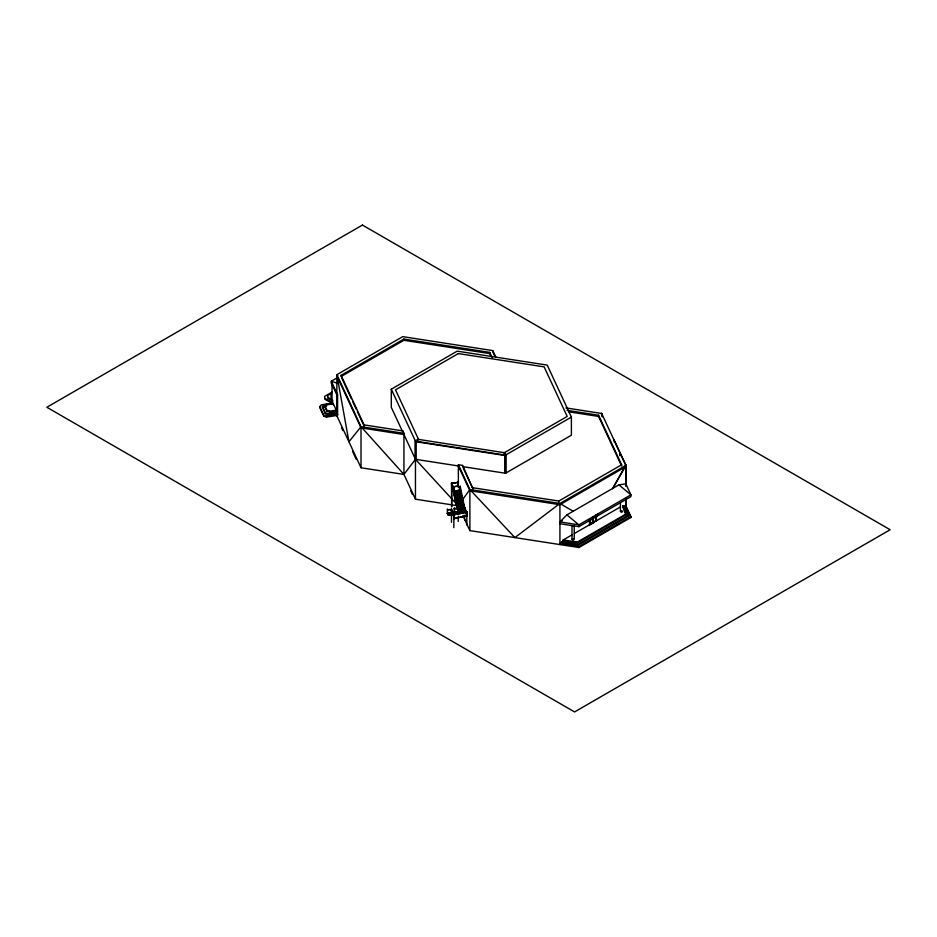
<?xml version="1.0" encoding="UTF-8"?>
<svg xmlns="http://www.w3.org/2000/svg" width="937" height="937" viewBox="0 0 937 937"><rect width="100%" height="100%" fill="white"/><g stroke="black" fill="none" stroke-linecap="round" stroke-linejoin="round"><path stroke-width="1.41" d="M332.166 404.058L332.166 403.144L321.239 404.843L319.669 407.314L323.78 416.169L326.509 417.07L337.437 415.384L336.863 415.782L361.014 467.774L403.941 474.427L415.454 499.198L456.694 505.593M336.863 414.88L337.578 414.763L336.863 413.24L328.079 414.599L325.35 413.697L322.387 407.314L323.956 404.843L332.752 403.484L332.752 404.386L332.166 403.144M447.921 514.917C444.794 510.524 455.206 513.218 453.836 518.583M456.553 513.581L455.968 512.164L448.027 513.16L448.6 514.401M449.186 514.46L448.6 513.183L456.553 512.199L457.127 513.617M450.334 514.518L449.76 513.242L457.701 512.258L458.275 513.488L458.31 508.135M453.871 518.665L467.188 515.772L465.08 511.227L450.908 513.312L451.54 514.764L450.334 513.277L450.908 514.694L447.886 514.53L450.838 514.542M454.012 518.454L453.871 514.167L453.871 527.636M454.281 512.762L454.269 508.44L458.345 508.58M458.31 512.199L453.707 491.597L460.477 490.449L453.543 491.445L452.419 485.706L453.813 491.656L453.813 487.252M458.228 490.344L458.193 505.957L458.123 490.086M464.67 510.161L464.447 511.45L464.447 510.325M464.717 511.508L464.611 506.999L464.506 507.76L457.701 508.814L457.127 507.409L463.932 506.331L466.661 512.281L453.976 514.858M619.919 455.382L619.767 452.536M337.461 415.442L337.437 414.47L326.509 416.169L323.78 415.267L319.669 406.412M453.649 491.714L453.766 487.931L458.287 508.533M466.556 512.363L464.611 507.643L460.313 486.924M451.739 483.41L453.637 487.673M453.613 492.803L460.477 491.656L461.051 493.073L454.246 494.127L453.543 492.757L460.477 491.831L461.051 493.073M458.111 482.391L451.47 483.469L458.088 482.262M454.023 514.741L466.509 512.152M454.82 513.499L454.351 512.422M451.423 509.505L447.488 509.763L451.423 509.505L451.447 513.253L447.324 513.265L454.82 512.106L455.394 513.523M574.229 525.434L574.229 539.372L572.835 539.993L572.156 539.056M622.496 511.11C623.246 512.562 619.427 512.199 620.751 510.981M452.419 485.706L451.622 487.146L453.672 491.656M453.742 492.921L458.369 512.527L453.625 492.909M460.184 486.221L460.184 490.484M601.554 413.346L601.519 414.634M596.389 516.849L597.701 514.319M625.717 485.741L625.928 465.326L612.693 488.552M596.389 520.925L596.389 517.083L597.806 514.378M612.599 488.61L625.717 465.373M447.417 513.043L451.458 513.441L465.08 511.415L467.188 515.947M469.542 490.004L458.123 505.804L460.219 510.466L460.336 486.233M454.316 508.627L458.099 508.709M472.962 488.962L462.585 465.408L458.369 464.752L458.369 486.08L451.739 487.064M466.837 511.684L466.849 524.954M464.717 520.398L464.565 515.303M362.279 428.08L403.941 474.427L415.454 459.306L458.369 465.958L469.882 490.742L559.928 504.692L624.686 467.305M464.483 507.725L457.701 508.814M360.663 427.12L348.939 441.784L337.215 376.662M618.877 484.862L630.917 494.83L578.914 524.849L559.928 521.909L566.873 514.881L618.877 484.862L625.822 483.867L630.917 494.83L630.917 496.645L578.914 526.664L559.928 523.724M322.387 407.314L323.956 405.744M336.863 413.24L336.289 411.097L329.648 412.116L326.919 411.214L325.116 407.314L326.685 404.843L333.326 403.812L333.326 404.714L332.752 403.484M325.116 407.314L326.685 405.744M558.604 504.481L514.905 537.604L471.206 490.941M451.634 482.801L451.669 506.964L451.564 482.637L451.739 487.017M447.382 509.002L447.488 513.816M451.482 509.189L451.482 522.319M454.351 507.913L454.82 513.312M573.385 539.525L572.753 539.372L573.385 539.232M336.863 415.782L336.863 374.683L402.746 336.641L492.792 350.59L495.825 357.114M337.835 375.327L336.863 375.901L361.014 427.881L403.941 434.534L415.454 459.306L458.228 505.875L458.369 490.32M490.941 356.212L489.711 353.577L403.882 340.283L341.068 376.545L341.068 375.339L403.882 339.077L489.711 352.371L492.159 357.629M337.519 377.634L331.323 381.207L331.323 383.022L336.863 394.934L337.578 394.828L337.578 414.763M332.12 392.053L324.659 396.363L324.659 399.08L332.412 403.542M331.593 393.271L327.809 395.449L327.809 398.166L332.74 401.024M341.068 375.339L364.095 424.894L402.805 430.891L402.805 432.098L391.291 407.326L391.291 389.195L457.186 351.152L547.231 365.102L571.394 417.082L571.394 435.213L505.5 473.255L462.585 466.614L462.585 465.408M418.382 439.066L415.302 440.847L415.302 458.978M419.108 439.488L416.028 441.268L416.028 459.399M391.291 389.195L415.454 441.175L505.5 455.124L571.394 417.082M472.962 487.755L558.803 501.049L621.618 464.787L598.579 415.232L567.049 410.336M458.369 464.752L469.882 489.536L559.928 503.474L625.986 465.338L613.7 439.242M559.928 521.909L562.247 520.574M595.733 520.855L589.865 524.24L592.664 522.717L592.664 517.283M593.062 522.272L595.803 520.902L595.733 515.432M625.717 498.566L625.717 505.687L630.917 516.592L578.914 546.611L559.928 543.671L563.067 540.954L563.067 540.04L571.875 534.957M574.393 533.504L620.165 507.081M594.011 522.483L589.478 525.107L589.584 519.086M563.067 540.954L577.567 542.851L625.975 514.905L622.683 506.53L624.253 505.629L628.434 516.205L578.246 545.182L561.497 542.757M627.919 514.999L624.253 506.53L625.963 505.605M625.986 499.456L625.928 506.589L625.822 498.507M563.067 540.04L577.567 541.949L625.975 514.003L622.683 505.629L622.683 506.53M561.497 541.855L578.246 544.268L628.434 515.291M462.831 515.444L469.882 530.623L578.914 547.513L630.917 517.493L630.917 516.592M453.836 514.647L451.517 509.025M447.535 513.382L448.027 514.694L452.161 513.909M458.275 511.016L457.701 508.627M451.634 487.123L458.369 485.905L460.477 490.625M453.871 518.477L467.188 515.772M331.323 383.022L332.038 382.905L332.038 403.765M325.116 406.412L326.919 410.312L329.648 411.214L336.289 410.183L336.289 411.097M322.387 406.412L325.35 412.784L328.079 413.697L336.863 412.327M602.362 416.602L601.706 413.533L602.21 416.625M453.672 492.604L454.246 493.951L461.051 492.885M454.246 495.158L461.051 494.104L461.625 495.521L454.82 496.575L454.281 495.404M454.246 495.333L461.051 494.104M462.21 497.969L461.625 496.551L454.82 497.606L455.394 499.023L462.21 497.781L455.394 499.023M455.394 500.229L462.21 498.999L462.784 500.229L455.968 501.471L455.394 500.007L455.968 501.471M455.968 501.283L462.784 500.229M455.968 502.501L462.784 501.436L463.358 502.864L456.553 503.919L455.991 502.712M455.968 502.677L462.784 501.436M456.553 504.938L463.358 503.883L463.932 505.125L457.127 506.367L456.553 504.914L457.127 506.367M456.553 505.125L463.358 504.071L463.932 505.312M457.127 506.179L463.932 505.125M464.506 508.779L457.701 510.021L464.506 508.779L465.08 510.196L458.275 511.251M448.027 514.366L450.744 513.944M448.753 514.554L453.309 513.968M449.901 514.612L453.625 514.097M450.474 514.647L453.133 514.237M625.963 506.507L630.917 517.493M453.672 487.357L453.742 493.038M565.878 407.9L601.847 413.51M568.478 411.776L598.579 416.438L621.618 465.994L621.618 464.787M336.863 374.683L361.014 426.675L403.941 433.327L403.941 474.427M416.028 441.749L504.926 455.523M458.193 521.417L458.275 516.228M337.859 383.479L331.323 381.207L337.578 394.828M595.803 520.902L595.627 515.455M596.119 521.077L596.014 515.385M592.664 522.717L592.489 518.594M589.736 524.65L589.736 519.004M327.809 397.265L332.74 400.111M324.659 398.166L332.412 402.641M560.97 504.083L573.163 511.251M466.849 511.614L466.556 515.889M566.873 514.881L578.914 524.849L578.914 526.664M625.822 465.431L601.659 413.451L601.706 414.74M493.12 352.499L494.888 356.306M504.785 452.454L505.921 454.89L505.921 473.021M503.801 452.606L504.926 455.042L504.926 473.173M463.194 467.926L472.353 487.65M462.784 500.417L462.21 498.999M457.701 509.845L458.24 511.169L465.08 510.196M457.701 513.464L457.127 512.41M455.968 513.371L455.394 512.141L455.968 513.558M402.805 430.891L403.941 433.327M410.605 490.578L412.421 494.49M341.677 377.857L351.375 398.717M352.581 401.329L356.224 409.153M357.43 411.765L363.497 424.801M332.038 401.036L337.461 412.713M341.689 427.998L342.895 430.598M352.558 451.388L356.189 459.189M620.517 455.37L620.025 452.641L619.849 455.569M620.376 455.394L619.884 452.665L620.341 455.429M620.481 455.405L619.989 452.676L619.989 455.546M613.922 439.629L614.449 442.311M625.986 465.338L625.986 485.237M625.975 514.003L625.975 514.905M625.787 465.232L625.787 486.034M624.253 505.629L624.253 506.53M620.423 503.064L620.423 511.426M598.579 415.232L598.579 416.438M596.119 515.444L596.283 521.171M593.086 522.471L593.004 517.037L592.875 522.834M589.923 520.082L589.947 524.287M578.914 546.611L578.914 547.513M578.246 544.268L578.246 545.182M577.567 541.949L577.567 542.851M572.015 525.434L572.015 539.372M559.928 503.474L559.928 544.573M558.803 501.049L558.803 502.255M505.5 455.124L505.5 473.255M492.792 350.59L492.792 351.797M489.711 352.371L489.711 353.577M469.882 489.536L469.882 530.623M463.932 506.331L457.127 507.385M463.358 502.864L456.553 503.919M461.625 495.521L454.82 496.575M461.625 496.551L454.82 497.547M458.123 487.263L458.123 481.63L458.076 485.952M415.454 441.175L415.454 499.198M403.882 339.077L403.882 340.283M364.095 424.894L364.095 426.101M361.014 426.675L361.014 467.774M337.437 414.47L337.437 415.384M330.948 394.547L330.948 397.265M329.648 411.214L329.648 412.116M328.079 413.697L328.079 414.599M326.919 410.312L326.919 411.214M326.509 416.169L326.509 417.07M325.35 412.784L325.35 413.697M323.78 415.267L323.78 416.169M449.186 513.218L449.76 514.636L449.186 513.218M621.172 511.368L621.899 511.426L621.172 511.368M362.432 225.067L46.85 407.267L574.568 711.933L890.15 529.733L362.432 225.067M458.31 353.577L395.508 389.839L418.534 439.406L504.375 452.7L567.178 416.438L544.151 366.882L458.31 353.577"/></g></svg>
